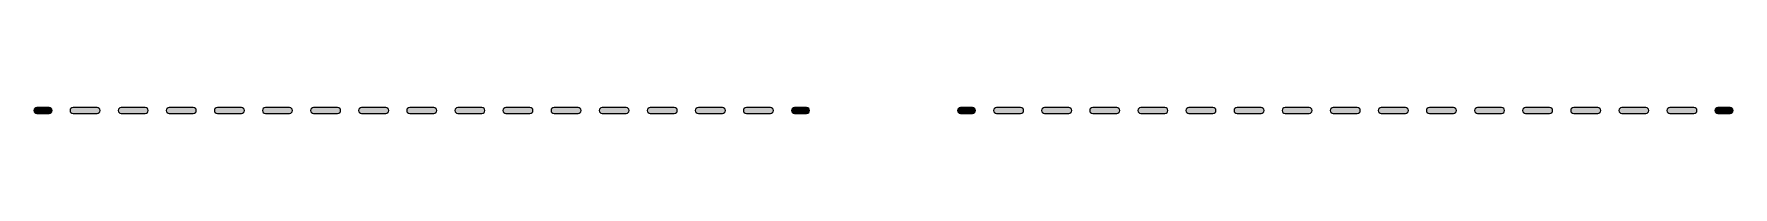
# Model space of a CAD drawing. Header units: millimetres. Extents: x 321 to 468, y -292 to -120.
# Drawn here: x 321 to 391.7, y -292.1 to -291.9 of the extents above; entities that cross this region are included whole.
import ezdxf

# ---------------------------------------------------------------- set-up
doc = ezdxf.new("R2010")
doc.units = ezdxf.units.MM
doc.header["$MEASUREMENT"] = 0
doc.layers.add('Layer 1', color=7, linetype='Continuous', lineweight=0)

msp = doc.modelspace()

# ---------------------------------------------------------------- hatches: boundary and pattern name
at = {"layer": 'Layer 1'}
h = msp.add_hatch(color=1, dxfattribs=at)
h.dxf.hatch_style = 2
edge = h.paths.add_edge_path()
edge.add_spline(control_points=[(321.667, -292.125), (321.667, -292.125), (321.167, -292.125), (321.167, -292.125), (321.098, -292.125), (321.042, -292.069), (321.042, -292), (321.042, -291.931), (321.098, -291.875), (321.167, -291.875), (321.167, -291.875), (321.667, -291.875), (321.667, -291.875), (321.736, -291.875), (321.792, -291.931), (321.792, -292), (321.792, -292.069), (321.736, -292.125), (321.667, -292.125)], knot_values=[0, 0, 0, 0, 1, 1, 1, 2, 2, 2, 3, 3, 3, 4, 4, 4, 5, 5, 5, 6, 6, 6, 6], degree=3, periodic=0)
h = msp.add_hatch(color=1, dxfattribs=at)
h.dxf.hatch_style = 2
edge = h.paths.add_edge_path()
edge.add_spline(control_points=[(323.667, -292.125), (323.667, -292.125), (322.667, -292.125), (322.667, -292.125), (322.598, -292.125), (322.542, -292.069), (322.542, -292), (322.542, -291.931), (322.598, -291.875), (322.667, -291.875), (322.667, -291.875), (323.667, -291.875), (323.667, -291.875), (323.736, -291.875), (323.792, -291.931), (323.792, -292), (323.792, -292.069), (323.736, -292.125), (323.667, -292.125)], knot_values=[0, 0, 0, 0, 1, 1, 1, 2, 2, 2, 3, 3, 3, 4, 4, 4, 5, 5, 5, 6, 6, 6, 6], degree=3, periodic=0)
edge = h.paths.add_edge_path()
edge.add_spline(control_points=[(325.667, -292.125), (325.667, -292.125), (324.667, -292.125), (324.667, -292.125), (324.597, -292.125), (324.541, -292.069), (324.541, -292), (324.541, -291.931), (324.597, -291.875), (324.667, -291.875), (324.667, -291.875), (325.667, -291.875), (325.667, -291.875), (325.736, -291.875), (325.792, -291.931), (325.792, -292), (325.792, -292.069), (325.736, -292.125), (325.667, -292.125)], knot_values=[0, 0, 0, 0, 1, 1, 1, 2, 2, 2, 3, 3, 3, 4, 4, 4, 5, 5, 5, 6, 6, 6, 6], degree=3, periodic=0)
edge = h.paths.add_edge_path()
edge.add_spline(control_points=[(327.667, -292.125), (327.667, -292.125), (326.667, -292.125), (326.667, -292.125), (326.598, -292.125), (326.542, -292.069), (326.542, -292), (326.542, -291.931), (326.598, -291.875), (326.667, -291.875), (326.667, -291.875), (327.667, -291.875), (327.667, -291.875), (327.736, -291.875), (327.792, -291.931), (327.792, -292), (327.792, -292.069), (327.736, -292.125), (327.667, -292.125)], knot_values=[0, 0, 0, 0, 1, 1, 1, 2, 2, 2, 3, 3, 3, 4, 4, 4, 5, 5, 5, 6, 6, 6, 6], degree=3, periodic=0)
edge = h.paths.add_edge_path()
edge.add_spline(control_points=[(329.667, -292.125), (329.667, -292.125), (328.667, -292.125), (328.667, -292.125), (328.598, -292.125), (328.542, -292.069), (328.542, -292), (328.542, -291.931), (328.598, -291.875), (328.667, -291.875), (328.667, -291.875), (329.667, -291.875), (329.667, -291.875), (329.736, -291.875), (329.792, -291.931), (329.792, -292), (329.792, -292.069), (329.736, -292.125), (329.667, -292.125)], knot_values=[0, 0, 0, 0, 1, 1, 1, 2, 2, 2, 3, 3, 3, 4, 4, 4, 5, 5, 5, 6, 6, 6, 6], degree=3, periodic=0)
edge = h.paths.add_edge_path()
edge.add_spline(control_points=[(331.667, -292.125), (331.667, -292.125), (330.667, -292.125), (330.667, -292.125), (330.598, -292.125), (330.542, -292.069), (330.542, -292), (330.542, -291.931), (330.598, -291.875), (330.667, -291.875), (330.667, -291.875), (331.667, -291.875), (331.667, -291.875), (331.736, -291.875), (331.792, -291.931), (331.792, -292), (331.792, -292.069), (331.736, -292.125), (331.667, -292.125)], knot_values=[0, 0, 0, 0, 1, 1, 1, 2, 2, 2, 3, 3, 3, 4, 4, 4, 5, 5, 5, 6, 6, 6, 6], degree=3, periodic=0)
edge = h.paths.add_edge_path()
edge.add_spline(control_points=[(333.667, -292.125), (333.667, -292.125), (332.667, -292.125), (332.667, -292.125), (332.597, -292.125), (332.542, -292.069), (332.542, -292), (332.542, -291.931), (332.597, -291.875), (332.667, -291.875), (332.667, -291.875), (333.667, -291.875), (333.667, -291.875), (333.736, -291.875), (333.792, -291.931), (333.792, -292), (333.792, -292.069), (333.736, -292.125), (333.667, -292.125)], knot_values=[0, 0, 0, 0, 1, 1, 1, 2, 2, 2, 3, 3, 3, 4, 4, 4, 5, 5, 5, 6, 6, 6, 6], degree=3, periodic=0)
edge = h.paths.add_edge_path()
edge.add_spline(control_points=[(335.667, -292.125), (335.667, -292.125), (334.667, -292.125), (334.667, -292.125), (334.598, -292.125), (334.542, -292.069), (334.542, -292), (334.542, -291.931), (334.598, -291.875), (334.667, -291.875), (334.667, -291.875), (335.667, -291.875), (335.667, -291.875), (335.736, -291.875), (335.792, -291.931), (335.792, -292), (335.792, -292.069), (335.736, -292.125), (335.667, -292.125)], knot_values=[0, 0, 0, 0, 1, 1, 1, 2, 2, 2, 3, 3, 3, 4, 4, 4, 5, 5, 5, 6, 6, 6, 6], degree=3, periodic=0)
edge = h.paths.add_edge_path()
edge.add_spline(control_points=[(337.667, -292.125), (337.667, -292.125), (336.667, -292.125), (336.667, -292.125), (336.598, -292.125), (336.542, -292.069), (336.542, -292), (336.542, -291.931), (336.598, -291.875), (336.667, -291.875), (336.667, -291.875), (337.667, -291.875), (337.667, -291.875), (337.736, -291.875), (337.792, -291.931), (337.792, -292), (337.792, -292.069), (337.736, -292.125), (337.667, -292.125)], knot_values=[0, 0, 0, 0, 1, 1, 1, 2, 2, 2, 3, 3, 3, 4, 4, 4, 5, 5, 5, 6, 6, 6, 6], degree=3, periodic=0)
edge = h.paths.add_edge_path()
edge.add_spline(control_points=[(339.667, -292.125), (339.667, -292.125), (338.667, -292.125), (338.667, -292.125), (338.597, -292.125), (338.541, -292.069), (338.541, -292), (338.541, -291.931), (338.597, -291.875), (338.667, -291.875), (338.667, -291.875), (339.667, -291.875), (339.667, -291.875), (339.736, -291.875), (339.792, -291.931), (339.792, -292), (339.792, -292.069), (339.736, -292.125), (339.667, -292.125)], knot_values=[0, 0, 0, 0, 1, 1, 1, 2, 2, 2, 3, 3, 3, 4, 4, 4, 5, 5, 5, 6, 6, 6, 6], degree=3, periodic=0)
edge = h.paths.add_edge_path()
edge.add_spline(control_points=[(341.667, -292.125), (341.667, -292.125), (340.667, -292.125), (340.667, -292.125), (340.598, -292.125), (340.542, -292.069), (340.542, -292), (340.542, -291.931), (340.598, -291.875), (340.667, -291.875), (340.667, -291.875), (341.667, -291.875), (341.667, -291.875), (341.736, -291.875), (341.792, -291.931), (341.792, -292), (341.792, -292.069), (341.736, -292.125), (341.667, -292.125)], knot_values=[0, 0, 0, 0, 1, 1, 1, 2, 2, 2, 3, 3, 3, 4, 4, 4, 5, 5, 5, 6, 6, 6, 6], degree=3, periodic=0)
edge = h.paths.add_edge_path()
edge.add_spline(control_points=[(343.667, -292.125), (343.667, -292.125), (342.667, -292.125), (342.667, -292.125), (342.598, -292.125), (342.542, -292.069), (342.542, -292), (342.542, -291.931), (342.598, -291.875), (342.667, -291.875), (342.667, -291.875), (343.667, -291.875), (343.667, -291.875), (343.736, -291.875), (343.792, -291.931), (343.792, -292), (343.792, -292.069), (343.736, -292.125), (343.667, -292.125)], knot_values=[0, 0, 0, 0, 1, 1, 1, 2, 2, 2, 3, 3, 3, 4, 4, 4, 5, 5, 5, 6, 6, 6, 6], degree=3, periodic=0)
edge = h.paths.add_edge_path()
edge.add_spline(control_points=[(345.667, -292.125), (345.667, -292.125), (344.667, -292.125), (344.667, -292.125), (344.598, -292.125), (344.542, -292.069), (344.542, -292), (344.542, -291.931), (344.598, -291.875), (344.667, -291.875), (344.667, -291.875), (345.667, -291.875), (345.667, -291.875), (345.736, -291.875), (345.792, -291.931), (345.792, -292), (345.792, -292.069), (345.736, -292.125), (345.667, -292.125)], knot_values=[0, 0, 0, 0, 1, 1, 1, 2, 2, 2, 3, 3, 3, 4, 4, 4, 5, 5, 5, 6, 6, 6, 6], degree=3, periodic=0)
edge = h.paths.add_edge_path()
edge.add_spline(control_points=[(347.667, -292.125), (347.667, -292.125), (346.667, -292.125), (346.667, -292.125), (346.598, -292.125), (346.542, -292.069), (346.542, -292), (346.542, -291.931), (346.598, -291.875), (346.667, -291.875), (346.667, -291.875), (347.667, -291.875), (347.667, -291.875), (347.736, -291.875), (347.792, -291.931), (347.792, -292), (347.792, -292.069), (347.736, -292.125), (347.667, -292.125)], knot_values=[0, 0, 0, 0, 1, 1, 1, 2, 2, 2, 3, 3, 3, 4, 4, 4, 5, 5, 5, 6, 6, 6, 6], degree=3, periodic=0)
edge = h.paths.add_edge_path()
edge.add_spline(control_points=[(349.667, -292.125), (349.667, -292.125), (348.667, -292.125), (348.667, -292.125), (348.598, -292.125), (348.542, -292.069), (348.542, -292), (348.542, -291.931), (348.598, -291.875), (348.667, -291.875), (348.667, -291.875), (349.667, -291.875), (349.667, -291.875), (349.736, -291.875), (349.792, -291.931), (349.792, -292), (349.792, -292.069), (349.736, -292.125), (349.667, -292.125)], knot_values=[0, 0, 0, 0, 1, 1, 1, 2, 2, 2, 3, 3, 3, 4, 4, 4, 5, 5, 5, 6, 6, 6, 6], degree=3, periodic=0)
edge = h.paths.add_edge_path()
edge.add_spline(control_points=[(351.667, -292.125), (351.667, -292.125), (350.667, -292.125), (350.667, -292.125), (350.598, -292.125), (350.542, -292.069), (350.542, -292), (350.542, -291.931), (350.598, -291.875), (350.667, -291.875), (350.667, -291.875), (351.667, -291.875), (351.667, -291.875), (351.736, -291.875), (351.792, -291.931), (351.792, -292), (351.792, -292.069), (351.736, -292.125), (351.667, -292.125)], knot_values=[0, 0, 0, 0, 1, 1, 1, 2, 2, 2, 3, 3, 3, 4, 4, 4, 5, 5, 5, 6, 6, 6, 6], degree=3, periodic=0)
h = msp.add_hatch(color=1, dxfattribs=at)
h.dxf.hatch_style = 2
edge = h.paths.add_edge_path()
edge.add_spline(control_points=[(353.167, -292.125), (353.167, -292.125), (352.667, -292.125), (352.667, -292.125), (352.598, -292.125), (352.542, -292.069), (352.542, -292), (352.542, -291.931), (352.598, -291.875), (352.667, -291.875), (352.667, -291.875), (353.167, -291.875), (353.167, -291.875), (353.236, -291.875), (353.292, -291.931), (353.292, -292), (353.292, -292.069), (353.236, -292.125), (353.167, -292.125)], knot_values=[0, 0, 0, 0, 1, 1, 1, 2, 2, 2, 3, 3, 3, 4, 4, 4, 5, 5, 5, 6, 6, 6, 6], degree=3, periodic=0)
h = msp.add_hatch(color=1, dxfattribs=at)
h.dxf.hatch_style = 2
edge = h.paths.add_edge_path()
edge.add_spline(control_points=[(360.067, -292.125), (360.067, -292.125), (359.567, -292.125), (359.567, -292.125), (359.498, -292.125), (359.442, -292.069), (359.442, -292), (359.442, -291.931), (359.498, -291.875), (359.567, -291.875), (359.567, -291.875), (360.067, -291.875), (360.067, -291.875), (360.136, -291.875), (360.192, -291.931), (360.192, -292), (360.192, -292.069), (360.136, -292.125), (360.067, -292.125)], knot_values=[0, 0, 0, 0, 1, 1, 1, 2, 2, 2, 3, 3, 3, 4, 4, 4, 5, 5, 5, 6, 6, 6, 6], degree=3, periodic=0)
h = msp.add_hatch(color=1, dxfattribs=at)
h.dxf.hatch_style = 2
edge = h.paths.add_edge_path()
edge.add_spline(control_points=[(362.067, -292.125), (362.067, -292.125), (361.067, -292.125), (361.067, -292.125), (360.998, -292.125), (360.942, -292.069), (360.942, -292), (360.942, -291.931), (360.998, -291.875), (361.067, -291.875), (361.067, -291.875), (362.067, -291.875), (362.067, -291.875), (362.136, -291.875), (362.192, -291.931), (362.192, -292), (362.192, -292.069), (362.136, -292.125), (362.067, -292.125)], knot_values=[0, 0, 0, 0, 1, 1, 1, 2, 2, 2, 3, 3, 3, 4, 4, 4, 5, 5, 5, 6, 6, 6, 6], degree=3, periodic=0)
edge = h.paths.add_edge_path()
edge.add_spline(control_points=[(364.067, -292.125), (364.067, -292.125), (363.067, -292.125), (363.067, -292.125), (362.998, -292.125), (362.942, -292.069), (362.942, -292), (362.942, -291.931), (362.998, -291.875), (363.067, -291.875), (363.067, -291.875), (364.067, -291.875), (364.067, -291.875), (364.136, -291.875), (364.192, -291.931), (364.192, -292), (364.192, -292.069), (364.136, -292.125), (364.067, -292.125)], knot_values=[0, 0, 0, 0, 1, 1, 1, 2, 2, 2, 3, 3, 3, 4, 4, 4, 5, 5, 5, 6, 6, 6, 6], degree=3, periodic=0)
edge = h.paths.add_edge_path()
edge.add_spline(control_points=[(366.067, -292.125), (366.067, -292.125), (365.067, -292.125), (365.067, -292.125), (364.998, -292.125), (364.942, -292.069), (364.942, -292), (364.942, -291.931), (364.998, -291.875), (365.067, -291.875), (365.067, -291.875), (366.067, -291.875), (366.067, -291.875), (366.136, -291.875), (366.192, -291.931), (366.192, -292), (366.192, -292.069), (366.136, -292.125), (366.067, -292.125)], knot_values=[0, 0, 0, 0, 1, 1, 1, 2, 2, 2, 3, 3, 3, 4, 4, 4, 5, 5, 5, 6, 6, 6, 6], degree=3, periodic=0)
edge = h.paths.add_edge_path()
edge.add_spline(control_points=[(368.067, -292.125), (368.067, -292.125), (367.067, -292.125), (367.067, -292.125), (366.998, -292.125), (366.942, -292.069), (366.942, -292), (366.942, -291.931), (366.998, -291.875), (367.067, -291.875), (367.067, -291.875), (368.067, -291.875), (368.067, -291.875), (368.136, -291.875), (368.192, -291.931), (368.192, -292), (368.192, -292.069), (368.136, -292.125), (368.067, -292.125)], knot_values=[0, 0, 0, 0, 1, 1, 1, 2, 2, 2, 3, 3, 3, 4, 4, 4, 5, 5, 5, 6, 6, 6, 6], degree=3, periodic=0)
edge = h.paths.add_edge_path()
edge.add_spline(control_points=[(370.067, -292.125), (370.067, -292.125), (369.067, -292.125), (369.067, -292.125), (368.998, -292.125), (368.942, -292.069), (368.942, -292), (368.942, -291.931), (368.998, -291.875), (369.067, -291.875), (369.067, -291.875), (370.067, -291.875), (370.067, -291.875), (370.136, -291.875), (370.192, -291.931), (370.192, -292), (370.192, -292.069), (370.136, -292.125), (370.067, -292.125)], knot_values=[0, 0, 0, 0, 1, 1, 1, 2, 2, 2, 3, 3, 3, 4, 4, 4, 5, 5, 5, 6, 6, 6, 6], degree=3, periodic=0)
edge = h.paths.add_edge_path()
edge.add_spline(control_points=[(372.067, -292.125), (372.067, -292.125), (371.067, -292.125), (371.067, -292.125), (370.998, -292.125), (370.942, -292.069), (370.942, -292), (370.942, -291.931), (370.998, -291.875), (371.067, -291.875), (371.067, -291.875), (372.067, -291.875), (372.067, -291.875), (372.136, -291.875), (372.192, -291.931), (372.192, -292), (372.192, -292.069), (372.136, -292.125), (372.067, -292.125)], knot_values=[0, 0, 0, 0, 1, 1, 1, 2, 2, 2, 3, 3, 3, 4, 4, 4, 5, 5, 5, 6, 6, 6, 6], degree=3, periodic=0)
edge = h.paths.add_edge_path()
edge.add_spline(control_points=[(374.067, -292.125), (374.067, -292.125), (373.067, -292.125), (373.067, -292.125), (372.998, -292.125), (372.942, -292.069), (372.942, -292), (372.942, -291.931), (372.998, -291.875), (373.067, -291.875), (373.067, -291.875), (374.067, -291.875), (374.067, -291.875), (374.136, -291.875), (374.192, -291.931), (374.192, -292), (374.192, -292.069), (374.136, -292.125), (374.067, -292.125)], knot_values=[0, 0, 0, 0, 1, 1, 1, 2, 2, 2, 3, 3, 3, 4, 4, 4, 5, 5, 5, 6, 6, 6, 6], degree=3, periodic=0)
edge = h.paths.add_edge_path()
edge.add_spline(control_points=[(376.067, -292.125), (376.067, -292.125), (375.067, -292.125), (375.067, -292.125), (374.998, -292.125), (374.942, -292.069), (374.942, -292), (374.942, -291.931), (374.998, -291.875), (375.067, -291.875), (375.067, -291.875), (376.067, -291.875), (376.067, -291.875), (376.136, -291.875), (376.192, -291.931), (376.192, -292), (376.192, -292.069), (376.136, -292.125), (376.067, -292.125)], knot_values=[0, 0, 0, 0, 1, 1, 1, 2, 2, 2, 3, 3, 3, 4, 4, 4, 5, 5, 5, 6, 6, 6, 6], degree=3, periodic=0)
edge = h.paths.add_edge_path()
edge.add_spline(control_points=[(378.067, -292.125), (378.067, -292.125), (377.067, -292.125), (377.067, -292.125), (376.998, -292.125), (376.942, -292.069), (376.942, -292), (376.942, -291.931), (376.998, -291.875), (377.067, -291.875), (377.067, -291.875), (378.067, -291.875), (378.067, -291.875), (378.136, -291.875), (378.192, -291.931), (378.192, -292), (378.192, -292.069), (378.136, -292.125), (378.067, -292.125)], knot_values=[0, 0, 0, 0, 1, 1, 1, 2, 2, 2, 3, 3, 3, 4, 4, 4, 5, 5, 5, 6, 6, 6, 6], degree=3, periodic=0)
edge = h.paths.add_edge_path()
edge.add_spline(control_points=[(380.067, -292.125), (380.067, -292.125), (379.067, -292.125), (379.067, -292.125), (378.998, -292.125), (378.942, -292.069), (378.942, -292), (378.942, -291.931), (378.998, -291.875), (379.067, -291.875), (379.067, -291.875), (380.067, -291.875), (380.067, -291.875), (380.136, -291.875), (380.192, -291.931), (380.192, -292), (380.192, -292.069), (380.136, -292.125), (380.067, -292.125)], knot_values=[0, 0, 0, 0, 1, 1, 1, 2, 2, 2, 3, 3, 3, 4, 4, 4, 5, 5, 5, 6, 6, 6, 6], degree=3, periodic=0)
edge = h.paths.add_edge_path()
edge.add_spline(control_points=[(382.067, -292.125), (382.067, -292.125), (381.067, -292.125), (381.067, -292.125), (380.998, -292.125), (380.942, -292.069), (380.942, -292), (380.942, -291.931), (380.998, -291.875), (381.067, -291.875), (381.067, -291.875), (382.067, -291.875), (382.067, -291.875), (382.136, -291.875), (382.192, -291.931), (382.192, -292), (382.192, -292.069), (382.136, -292.125), (382.067, -292.125)], knot_values=[0, 0, 0, 0, 1, 1, 1, 2, 2, 2, 3, 3, 3, 4, 4, 4, 5, 5, 5, 6, 6, 6, 6], degree=3, periodic=0)
edge = h.paths.add_edge_path()
edge.add_spline(control_points=[(384.067, -292.125), (384.067, -292.125), (383.067, -292.125), (383.067, -292.125), (382.998, -292.125), (382.942, -292.069), (382.942, -292), (382.942, -291.931), (382.998, -291.875), (383.067, -291.875), (383.067, -291.875), (384.067, -291.875), (384.067, -291.875), (384.136, -291.875), (384.192, -291.931), (384.192, -292), (384.192, -292.069), (384.136, -292.125), (384.067, -292.125)], knot_values=[0, 0, 0, 0, 1, 1, 1, 2, 2, 2, 3, 3, 3, 4, 4, 4, 5, 5, 5, 6, 6, 6, 6], degree=3, periodic=0)
edge = h.paths.add_edge_path()
edge.add_spline(control_points=[(386.067, -292.125), (386.067, -292.125), (385.067, -292.125), (385.067, -292.125), (384.998, -292.125), (384.942, -292.069), (384.942, -292), (384.942, -291.931), (384.998, -291.875), (385.067, -291.875), (385.067, -291.875), (386.067, -291.875), (386.067, -291.875), (386.136, -291.875), (386.192, -291.931), (386.192, -292), (386.192, -292.069), (386.136, -292.125), (386.067, -292.125)], knot_values=[0, 0, 0, 0, 1, 1, 1, 2, 2, 2, 3, 3, 3, 4, 4, 4, 5, 5, 5, 6, 6, 6, 6], degree=3, periodic=0)
edge = h.paths.add_edge_path()
edge.add_spline(control_points=[(388.067, -292.125), (388.067, -292.125), (387.067, -292.125), (387.067, -292.125), (386.998, -292.125), (386.942, -292.069), (386.942, -292), (386.942, -291.931), (386.998, -291.875), (387.067, -291.875), (387.067, -291.875), (388.067, -291.875), (388.067, -291.875), (388.136, -291.875), (388.192, -291.931), (388.192, -292), (388.192, -292.069), (388.136, -292.125), (388.067, -292.125)], knot_values=[0, 0, 0, 0, 1, 1, 1, 2, 2, 2, 3, 3, 3, 4, 4, 4, 5, 5, 5, 6, 6, 6, 6], degree=3, periodic=0)
edge = h.paths.add_edge_path()
edge.add_spline(control_points=[(390.067, -292.125), (390.067, -292.125), (389.067, -292.125), (389.067, -292.125), (388.998, -292.125), (388.942, -292.069), (388.942, -292), (388.942, -291.931), (388.998, -291.875), (389.067, -291.875), (389.067, -291.875), (390.067, -291.875), (390.067, -291.875), (390.136, -291.875), (390.192, -291.931), (390.192, -292), (390.192, -292.069), (390.136, -292.125), (390.067, -292.125)], knot_values=[0, 0, 0, 0, 1, 1, 1, 2, 2, 2, 3, 3, 3, 4, 4, 4, 5, 5, 5, 6, 6, 6, 6], degree=3, periodic=0)
h = msp.add_hatch(color=1, dxfattribs=at)
h.dxf.hatch_style = 2
edge = h.paths.add_edge_path()
edge.add_spline(control_points=[(391.567, -292.125), (391.567, -292.125), (391.067, -292.125), (391.067, -292.125), (390.998, -292.125), (390.942, -292.069), (390.942, -292), (390.942, -291.931), (390.998, -291.875), (391.067, -291.875), (391.067, -291.875), (391.567, -291.875), (391.567, -291.875), (391.636, -291.875), (391.692, -291.931), (391.692, -292), (391.692, -292.069), (391.636, -292.125), (391.567, -292.125)], knot_values=[0, 0, 0, 0, 1, 1, 1, 2, 2, 2, 3, 3, 3, 4, 4, 4, 5, 5, 5, 6, 6, 6, 6], degree=3, periodic=0)

# ---------------------------------------------------------------- linework, layer by layer
for points in [[(321.667, -292.125), (321.667, -292.125), (321.167, -292.125), (321.167, -292.125), (321.098, -292.125), (321.042, -292.069), (321.042, -292), (321.042, -291.931), (321.098, -291.875), (321.167, -291.875), (321.167, -291.875), (321.667, -291.875), (321.667, -291.875), (321.736, -291.875), (321.792, -291.931), (321.792, -292), (321.792, -292.069), (321.736, -292.125), (321.667, -292.125)], [(323.667, -292.125), (323.667, -292.125), (322.667, -292.125), (322.667, -292.125), (322.598, -292.125), (322.542, -292.069), (322.542, -292), (322.542, -291.931), (322.598, -291.875), (322.667, -291.875), (322.667, -291.875), (323.667, -291.875), (323.667, -291.875), (323.736, -291.875), (323.792, -291.931), (323.792, -292), (323.792, -292.069), (323.736, -292.125), (323.667, -292.125)], [(325.667, -292.125), (325.667, -292.125), (324.667, -292.125), (324.667, -292.125), (324.597, -292.125), (324.541, -292.069), (324.541, -292), (324.541, -291.931), (324.597, -291.875), (324.667, -291.875), (324.667, -291.875), (325.667, -291.875), (325.667, -291.875), (325.736, -291.875), (325.792, -291.931), (325.792, -292), (325.792, -292.069), (325.736, -292.125), (325.667, -292.125)], [(327.667, -292.125), (327.667, -292.125), (326.667, -292.125), (326.667, -292.125), (326.598, -292.125), (326.542, -292.069), (326.542, -292), (326.542, -291.931), (326.598, -291.875), (326.667, -291.875), (326.667, -291.875), (327.667, -291.875), (327.667, -291.875), (327.736, -291.875), (327.792, -291.931), (327.792, -292), (327.792, -292.069), (327.736, -292.125), (327.667, -292.125)], [(329.667, -292.125), (329.667, -292.125), (328.667, -292.125), (328.667, -292.125), (328.598, -292.125), (328.542, -292.069), (328.542, -292), (328.542, -291.931), (328.598, -291.875), (328.667, -291.875), (328.667, -291.875), (329.667, -291.875), (329.667, -291.875), (329.736, -291.875), (329.792, -291.931), (329.792, -292), (329.792, -292.069), (329.736, -292.125), (329.667, -292.125)], [(331.667, -292.125), (331.667, -292.125), (330.667, -292.125), (330.667, -292.125), (330.598, -292.125), (330.542, -292.069), (330.542, -292), (330.542, -291.931), (330.598, -291.875), (330.667, -291.875), (330.667, -291.875), (331.667, -291.875), (331.667, -291.875), (331.736, -291.875), (331.792, -291.931), (331.792, -292), (331.792, -292.069), (331.736, -292.125), (331.667, -292.125)], [(333.667, -292.125), (333.667, -292.125), (332.667, -292.125), (332.667, -292.125), (332.597, -292.125), (332.542, -292.069), (332.542, -292), (332.542, -291.931), (332.597, -291.875), (332.667, -291.875), (332.667, -291.875), (333.667, -291.875), (333.667, -291.875), (333.736, -291.875), (333.792, -291.931), (333.792, -292), (333.792, -292.069), (333.736, -292.125), (333.667, -292.125)], [(335.667, -292.125), (335.667, -292.125), (334.667, -292.125), (334.667, -292.125), (334.598, -292.125), (334.542, -292.069), (334.542, -292), (334.542, -291.931), (334.598, -291.875), (334.667, -291.875), (334.667, -291.875), (335.667, -291.875), (335.667, -291.875), (335.736, -291.875), (335.792, -291.931), (335.792, -292), (335.792, -292.069), (335.736, -292.125), (335.667, -292.125)], [(337.667, -292.125), (337.667, -292.125), (336.667, -292.125), (336.667, -292.125), (336.598, -292.125), (336.542, -292.069), (336.542, -292), (336.542, -291.931), (336.598, -291.875), (336.667, -291.875), (336.667, -291.875), (337.667, -291.875), (337.667, -291.875), (337.736, -291.875), (337.792, -291.931), (337.792, -292), (337.792, -292.069), (337.736, -292.125), (337.667, -292.125)], [(339.667, -292.125), (339.667, -292.125), (338.667, -292.125), (338.667, -292.125), (338.597, -292.125), (338.541, -292.069), (338.541, -292), (338.541, -291.931), (338.597, -291.875), (338.667, -291.875), (338.667, -291.875), (339.667, -291.875), (339.667, -291.875), (339.736, -291.875), (339.792, -291.931), (339.792, -292), (339.792, -292.069), (339.736, -292.125), (339.667, -292.125)], [(341.667, -292.125), (341.667, -292.125), (340.667, -292.125), (340.667, -292.125), (340.598, -292.125), (340.542, -292.069), (340.542, -292), (340.542, -291.931), (340.598, -291.875), (340.667, -291.875), (340.667, -291.875), (341.667, -291.875), (341.667, -291.875), (341.736, -291.875), (341.792, -291.931), (341.792, -292), (341.792, -292.069), (341.736, -292.125), (341.667, -292.125)], [(343.667, -292.125), (343.667, -292.125), (342.667, -292.125), (342.667, -292.125), (342.598, -292.125), (342.542, -292.069), (342.542, -292), (342.542, -291.931), (342.598, -291.875), (342.667, -291.875), (342.667, -291.875), (343.667, -291.875), (343.667, -291.875), (343.736, -291.875), (343.792, -291.931), (343.792, -292), (343.792, -292.069), (343.736, -292.125), (343.667, -292.125)], [(345.667, -292.125), (345.667, -292.125), (344.667, -292.125), (344.667, -292.125), (344.598, -292.125), (344.542, -292.069), (344.542, -292), (344.542, -291.931), (344.598, -291.875), (344.667, -291.875), (344.667, -291.875), (345.667, -291.875), (345.667, -291.875), (345.736, -291.875), (345.792, -291.931), (345.792, -292), (345.792, -292.069), (345.736, -292.125), (345.667, -292.125)], [(347.667, -292.125), (347.667, -292.125), (346.667, -292.125), (346.667, -292.125), (346.598, -292.125), (346.542, -292.069), (346.542, -292), (346.542, -291.931), (346.598, -291.875), (346.667, -291.875), (346.667, -291.875), (347.667, -291.875), (347.667, -291.875), (347.736, -291.875), (347.792, -291.931), (347.792, -292), (347.792, -292.069), (347.736, -292.125), (347.667, -292.125)], [(349.667, -292.125), (349.667, -292.125), (348.667, -292.125), (348.667, -292.125), (348.598, -292.125), (348.542, -292.069), (348.542, -292), (348.542, -291.931), (348.598, -291.875), (348.667, -291.875), (348.667, -291.875), (349.667, -291.875), (349.667, -291.875), (349.736, -291.875), (349.792, -291.931), (349.792, -292), (349.792, -292.069), (349.736, -292.125), (349.667, -292.125)], [(351.667, -292.125), (351.667, -292.125), (350.667, -292.125), (350.667, -292.125), (350.598, -292.125), (350.542, -292.069), (350.542, -292), (350.542, -291.931), (350.598, -291.875), (350.667, -291.875), (350.667, -291.875), (351.667, -291.875), (351.667, -291.875), (351.736, -291.875), (351.792, -291.931), (351.792, -292), (351.792, -292.069), (351.736, -292.125), (351.667, -292.125)], [(353.167, -292.125), (353.167, -292.125), (352.667, -292.125), (352.667, -292.125), (352.598, -292.125), (352.542, -292.069), (352.542, -292), (352.542, -291.931), (352.598, -291.875), (352.667, -291.875), (352.667, -291.875), (353.167, -291.875), (353.167, -291.875), (353.236, -291.875), (353.292, -291.931), (353.292, -292), (353.292, -292.069), (353.236, -292.125), (353.167, -292.125)], [(360.067, -292.125), (360.067, -292.125), (359.567, -292.125), (359.567, -292.125), (359.498, -292.125), (359.442, -292.069), (359.442, -292), (359.442, -291.931), (359.498, -291.875), (359.567, -291.875), (359.567, -291.875), (360.067, -291.875), (360.067, -291.875), (360.136, -291.875), (360.192, -291.931), (360.192, -292), (360.192, -292.069), (360.136, -292.125), (360.067, -292.125)], [(362.067, -292.125), (362.067, -292.125), (361.067, -292.125), (361.067, -292.125), (360.998, -292.125), (360.942, -292.069), (360.942, -292), (360.942, -291.931), (360.998, -291.875), (361.067, -291.875), (361.067, -291.875), (362.067, -291.875), (362.067, -291.875), (362.136, -291.875), (362.192, -291.931), (362.192, -292), (362.192, -292.069), (362.136, -292.125), (362.067, -292.125)], [(364.067, -292.125), (364.067, -292.125), (363.067, -292.125), (363.067, -292.125), (362.998, -292.125), (362.942, -292.069), (362.942, -292), (362.942, -291.931), (362.998, -291.875), (363.067, -291.875), (363.067, -291.875), (364.067, -291.875), (364.067, -291.875), (364.136, -291.875), (364.192, -291.931), (364.192, -292), (364.192, -292.069), (364.136, -292.125), (364.067, -292.125)], [(366.067, -292.125), (366.067, -292.125), (365.067, -292.125), (365.067, -292.125), (364.998, -292.125), (364.942, -292.069), (364.942, -292), (364.942, -291.931), (364.998, -291.875), (365.067, -291.875), (365.067, -291.875), (366.067, -291.875), (366.067, -291.875), (366.136, -291.875), (366.192, -291.931), (366.192, -292), (366.192, -292.069), (366.136, -292.125), (366.067, -292.125)], [(368.067, -292.125), (368.067, -292.125), (367.067, -292.125), (367.067, -292.125), (366.998, -292.125), (366.942, -292.069), (366.942, -292), (366.942, -291.931), (366.998, -291.875), (367.067, -291.875), (367.067, -291.875), (368.067, -291.875), (368.067, -291.875), (368.136, -291.875), (368.192, -291.931), (368.192, -292), (368.192, -292.069), (368.136, -292.125), (368.067, -292.125)], [(370.067, -292.125), (370.067, -292.125), (369.067, -292.125), (369.067, -292.125), (368.998, -292.125), (368.942, -292.069), (368.942, -292), (368.942, -291.931), (368.998, -291.875), (369.067, -291.875), (369.067, -291.875), (370.067, -291.875), (370.067, -291.875), (370.136, -291.875), (370.192, -291.931), (370.192, -292), (370.192, -292.069), (370.136, -292.125), (370.067, -292.125)], [(372.067, -292.125), (372.067, -292.125), (371.067, -292.125), (371.067, -292.125), (370.998, -292.125), (370.942, -292.069), (370.942, -292), (370.942, -291.931), (370.998, -291.875), (371.067, -291.875), (371.067, -291.875), (372.067, -291.875), (372.067, -291.875), (372.136, -291.875), (372.192, -291.931), (372.192, -292), (372.192, -292.069), (372.136, -292.125), (372.067, -292.125)], [(374.067, -292.125), (374.067, -292.125), (373.067, -292.125), (373.067, -292.125), (372.998, -292.125), (372.942, -292.069), (372.942, -292), (372.942, -291.931), (372.998, -291.875), (373.067, -291.875), (373.067, -291.875), (374.067, -291.875), (374.067, -291.875), (374.136, -291.875), (374.192, -291.931), (374.192, -292), (374.192, -292.069), (374.136, -292.125), (374.067, -292.125)], [(376.067, -292.125), (376.067, -292.125), (375.067, -292.125), (375.067, -292.125), (374.998, -292.125), (374.942, -292.069), (374.942, -292), (374.942, -291.931), (374.998, -291.875), (375.067, -291.875), (375.067, -291.875), (376.067, -291.875), (376.067, -291.875), (376.136, -291.875), (376.192, -291.931), (376.192, -292), (376.192, -292.069), (376.136, -292.125), (376.067, -292.125)], [(378.067, -292.125), (378.067, -292.125), (377.067, -292.125), (377.067, -292.125), (376.998, -292.125), (376.942, -292.069), (376.942, -292), (376.942, -291.931), (376.998, -291.875), (377.067, -291.875), (377.067, -291.875), (378.067, -291.875), (378.067, -291.875), (378.136, -291.875), (378.192, -291.931), (378.192, -292), (378.192, -292.069), (378.136, -292.125), (378.067, -292.125)], [(380.067, -292.125), (380.067, -292.125), (379.067, -292.125), (379.067, -292.125), (378.998, -292.125), (378.942, -292.069), (378.942, -292), (378.942, -291.931), (378.998, -291.875), (379.067, -291.875), (379.067, -291.875), (380.067, -291.875), (380.067, -291.875), (380.136, -291.875), (380.192, -291.931), (380.192, -292), (380.192, -292.069), (380.136, -292.125), (380.067, -292.125)], [(382.067, -292.125), (382.067, -292.125), (381.067, -292.125), (381.067, -292.125), (380.998, -292.125), (380.942, -292.069), (380.942, -292), (380.942, -291.931), (380.998, -291.875), (381.067, -291.875), (381.067, -291.875), (382.067, -291.875), (382.067, -291.875), (382.136, -291.875), (382.192, -291.931), (382.192, -292), (382.192, -292.069), (382.136, -292.125), (382.067, -292.125)], [(384.067, -292.125), (384.067, -292.125), (383.067, -292.125), (383.067, -292.125), (382.998, -292.125), (382.942, -292.069), (382.942, -292), (382.942, -291.931), (382.998, -291.875), (383.067, -291.875), (383.067, -291.875), (384.067, -291.875), (384.067, -291.875), (384.136, -291.875), (384.192, -291.931), (384.192, -292), (384.192, -292.069), (384.136, -292.125), (384.067, -292.125)], [(386.067, -292.125), (386.067, -292.125), (385.067, -292.125), (385.067, -292.125), (384.998, -292.125), (384.942, -292.069), (384.942, -292), (384.942, -291.931), (384.998, -291.875), (385.067, -291.875), (385.067, -291.875), (386.067, -291.875), (386.067, -291.875), (386.136, -291.875), (386.192, -291.931), (386.192, -292), (386.192, -292.069), (386.136, -292.125), (386.067, -292.125)], [(388.067, -292.125), (388.067, -292.125), (387.067, -292.125), (387.067, -292.125), (386.998, -292.125), (386.942, -292.069), (386.942, -292), (386.942, -291.931), (386.998, -291.875), (387.067, -291.875), (387.067, -291.875), (388.067, -291.875), (388.067, -291.875), (388.136, -291.875), (388.192, -291.931), (388.192, -292), (388.192, -292.069), (388.136, -292.125), (388.067, -292.125)], [(390.067, -292.125), (390.067, -292.125), (389.067, -292.125), (389.067, -292.125), (388.998, -292.125), (388.942, -292.069), (388.942, -292), (388.942, -291.931), (388.998, -291.875), (389.067, -291.875), (389.067, -291.875), (390.067, -291.875), (390.067, -291.875), (390.136, -291.875), (390.192, -291.931), (390.192, -292), (390.192, -292.069), (390.136, -292.125), (390.067, -292.125)], [(391.567, -292.125), (391.567, -292.125), (391.067, -292.125), (391.067, -292.125), (390.998, -292.125), (390.942, -292.069), (390.942, -292), (390.942, -291.931), (390.998, -291.875), (391.067, -291.875), (391.067, -291.875), (391.567, -291.875), (391.567, -291.875), (391.636, -291.875), (391.692, -291.931), (391.692, -292), (391.692, -292.069), (391.636, -292.125), (391.567, -292.125)]]:
    msp.add_open_spline(points, degree=3, knots=[0, 0, 0, 0, 1, 1, 1, 2, 2, 2, 3, 3, 3, 4, 4, 4, 5, 5, 5, 6, 6, 6, 6], dxfattribs=at)

doc.saveas('drawing.dxf')
